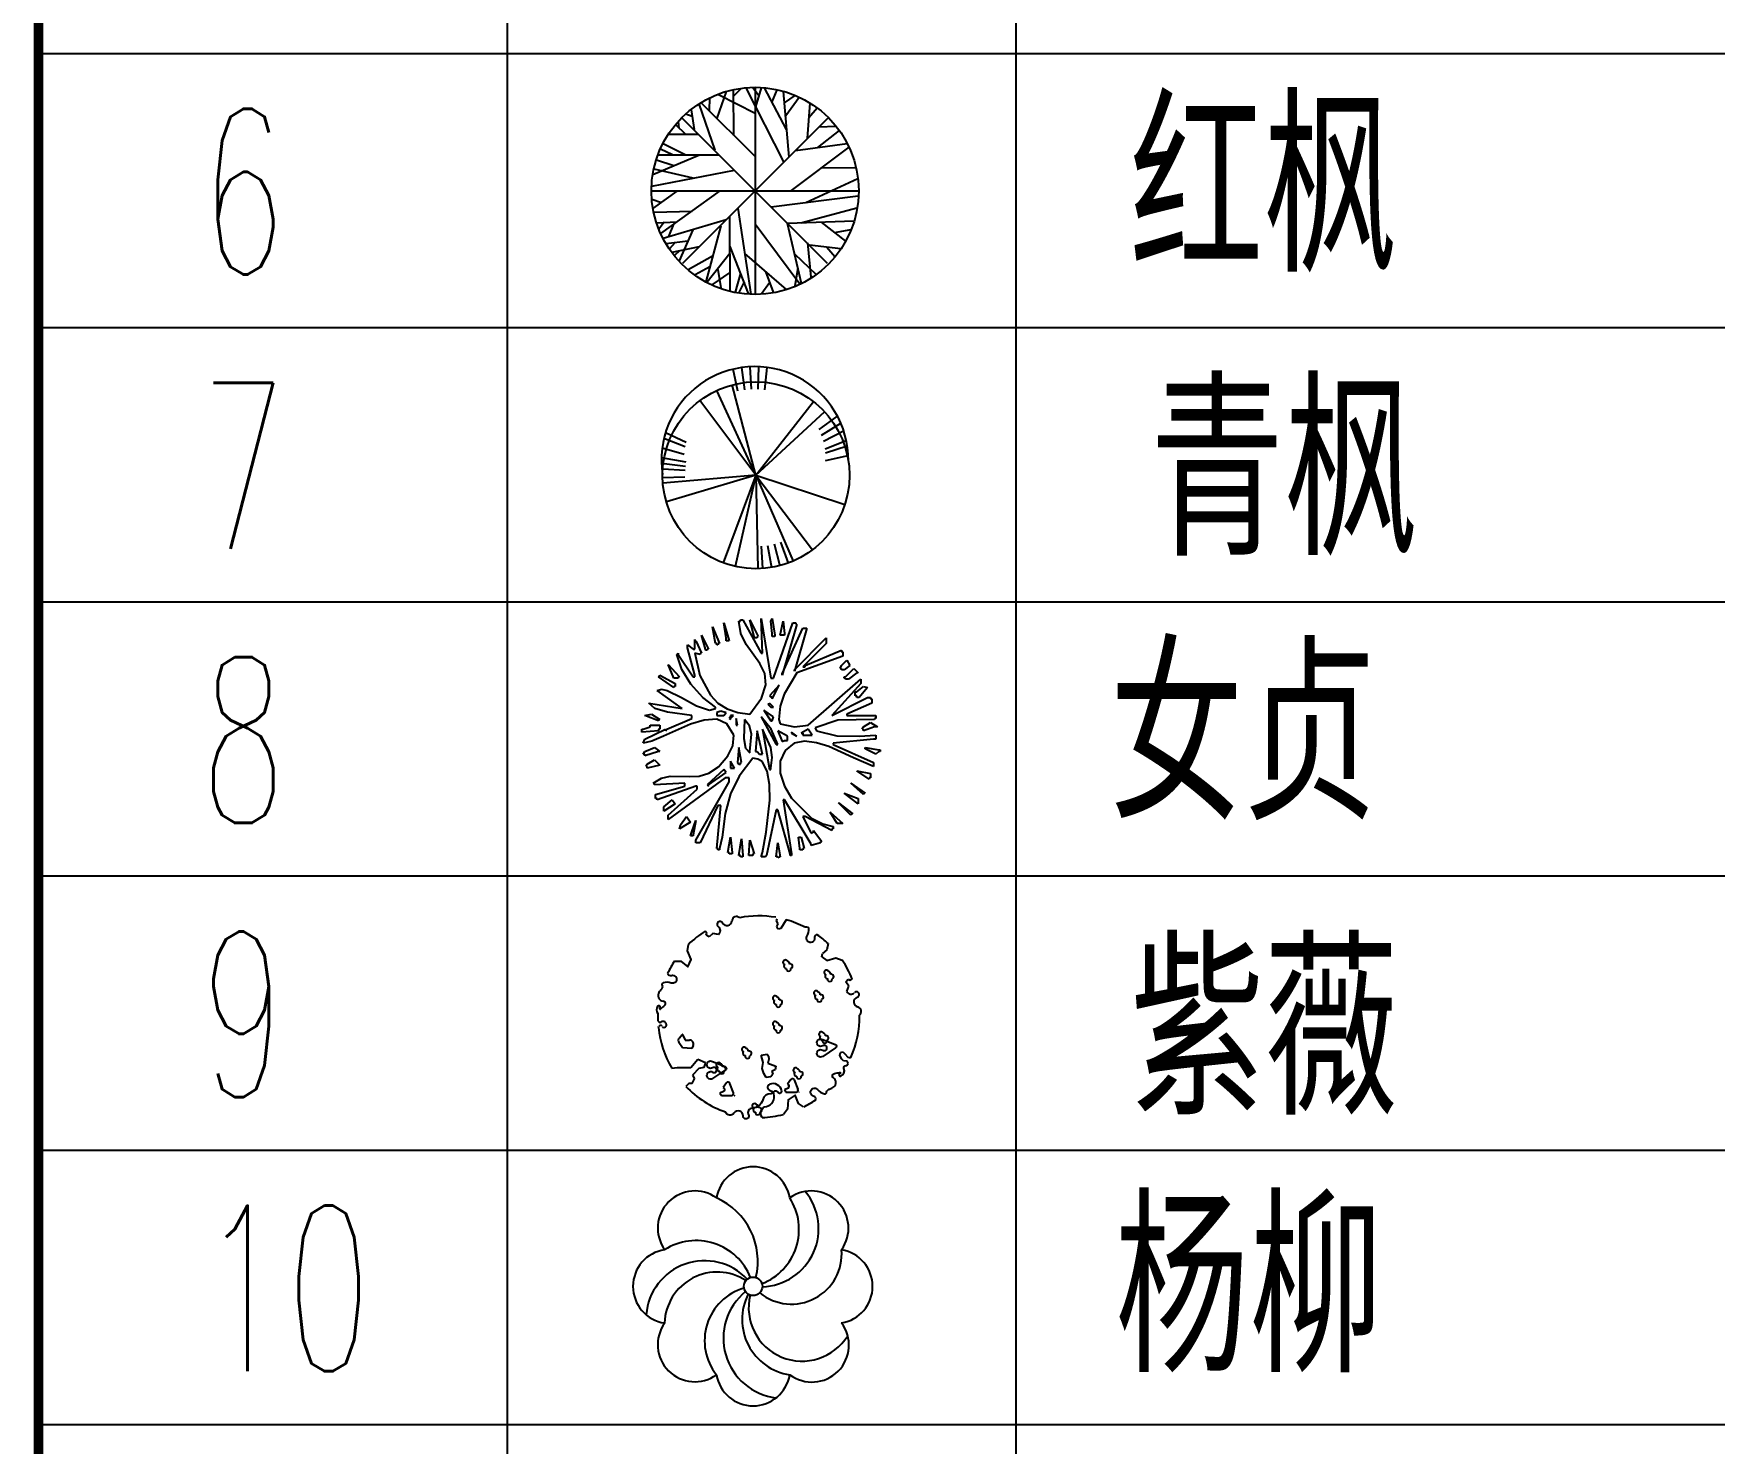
# Model space of a CAD drawing. Extents: x 1035948 to 1665131, y -158296 to 142149.
# Drawn here: x 1553564 to 1570210, y -54641 to -40673 of the extents above; entities that cross this region are included whole.
import ezdxf

# ---------------------------------------------------------------- set-up
doc = ezdxf.new("R2010")
doc.units = 0
doc.header["$LTSCALE"] = 200
doc.header["$MEASUREMENT"] = 0
for name, color, linetype in [('TXT', 3, 'CONTINUOUS'), ('杨柳', 7, 'CONTINUOUS'), ('紫薇', 7, 'CONTINUOUS'), ('红枫', 7, 'CONTINUOUS'), ('青枫', 7, 'CONTINUOUS'), ('青桐', 7, 'CONTINUOUS')]:
    doc.layers.add(name, color=color, linetype=linetype)
doc.styles.add('_HZTCH', font='txt.shx', dxfattribs={"width": 0.8, "bigfont": 'hztxt.shx'})
doc.styles.add('_SIMPLEX', font='SIMPLEX.shx', dxfattribs={"width": 0.6})
doc.styles.add('DIM_FONT', font='SIMPLEX.shx', dxfattribs={"width": 0.8})
doc.styles.add('HZ', font='simplex.shx', dxfattribs={"bigfont": 'hztxt.shx'})
doc.styles.add('HZTXT', font='COMPLEX', dxfattribs={"width": 0.75, "bigfont": 'HZTXT'})

# ---------------------------------------------------------------- blocks, each defined once
blk = doc.blocks.new('ZW08')
at = {"layer": '红枫', "color": 1}
for p, q in [((-707, 1422), (-534, 1915)), ((-679, 1858), (-10, 1515)), ((-406, 1830), (-261, 1973)), ((-400, 1107), (-406, 1951)), ((-177, 1980), (514, 621)), ((68, 1830), (-55, 1987)), ((-9, 1990), (-9, -1812)), ((7, 1629), (107, 1980)), ((570, 1215), (163, 1980)), ((302, 1722), (397, 1944)), ((615, 707), (509, 1915)), ((-1181, 1579), (-1125, 1215)), ((-1042, 1687), (-746, 836)), ((-997, 1708), (-16, 728)), ((-847, 1565), (-841, 1794)), ((531, 1708), (726, 1837)), ((553, 1472), (799, 1808)), ((994, 1701), (949, 1057)), ((977, 1436), (1128, 1615)), ((-1460, 1300), (-1293, 1136)), ((-1399, 1243), (-1415, 1365)), ((1322, 1420), (-1339, -1242)), ((1322, -1242), (-1339, 1420)), ((-1282, 1501), (-1164, 1458)), ((1167, 1265), (1468, 1279)), ((-1694, 957), (-1282, 750)), ((-1588, 1129), (-1047, 1129)), ((732, 828), (1680, 957)), ((1139, 886), (1541, 1200)), ((-1031, 743), (-1884, 385)), ((-1817, 657), (-1499, 557)), ((-1784, 750), (-668, 750)), ((-1745, 864), (-1521, 757)), ((1713, 893), (654, 99)), ((-1901, 178), (-389, 471)), ((-1867, 492), (-1148, 328)), ((921, -123), (1875, 314)), ((1212, 514), (1836, 521)), ((-1910, 89), (1892, 89)), ((-1443, 85), (-1878, -230)), ((-1739, -695), (-651, 92)), ((-1901, -65), (-1728, -123)), ((-1862, -301), (-1164, -280)), ((-328, -230), (-88, -1803)), ((286, -201), (1881, -1)), ((827, -494), (1859, -223)), ((-1817, -494), (-1443, -480)), ((-1678, -487), (-1767, -609)), ((-1694, -780), (-540, -437)), ((-1505, -523), (-1600, -745)), ((-640, -552), (-913, -1581)), ((-478, -387), (-473, -1738)), ((-10, -516), (810, -1617)), ((581, -501), (838, -1603)), ((587, -501), (1808, -459)), ((1200, -487), (1652, -830)), ((1446, -673), (1753, -616)), ((-1243, -830), (-1639, -880)), ((-1482, -866), (-1577, -973)), ((-1148, -623), (-1404, -1195)), ((955, -866), (1016, -1495)), ((988, -902), (1563, -966)), ((-1036, -938), (-1533, -1038)), ((-1393, -1009), (-1488, -1095)), ((-791, -1109), (-1237, -1360)), ((-473, -1059), (-886, -1588)), ((-473, -930), (-133, -1796)), ((-205, -1059), (559, -1717)), ((715, -1066), (1111, -1445)), ((1306, -945), (1451, -1116)), ((-841, -1302), (-1109, -1452)), ((-473, -1410), (-802, -1631)), ((-690, -1352), (-640, -1688)), ((-278, -1417), (-372, -1767)), ((180, -1388), (325, -1767)), ((776, -1331), (721, -1653)), ((-211, -1581), (-306, -1774)), ((258, -1595), (113, -1796))]:
    blk.add_line(p, q, dxfattribs=at)
blk.add_circle((-9, 89), 1901, dxfattribs=at)
blk = doc.blocks.new('ZW34')
at = {"layer": '青枫', "color": 2}
for p, q in [((-325, 1495), (-411, 1898)), ((-200, 1519), (-254, 1928)), ((-79, 1531), (-101, 1942)), ((47, 1531), (58, 1943)), ((169, 1520), (211, 1929)), ((5, -50), (-434, 1608)), ((5, -50), (-1027, 1320)), ((5, -50), (-715, 1507)), ((5, -50), (1057, 1305)), ((5, -50), (1263, 1117)), ((1162, 788), (1500, 1032)), ((-1296, 470), (-1684, 625)), ((-1278, 554), (-1655, 731)), ((1205, 687), (1561, 906)), ((1241, 577), (1613, 766)), ((-1315, 333), (-1716, 450)), ((1271, 438), (1662, 588)), ((1280, 223), (1698, 312)), ((1281, 363), (1679, 491)), ((-1276, 189), (-1730, 273)), ((-1288, 113), (-1729, 169)), ((-1295, 36), (-1706, 63)), ((-1297, -86), (-1709, -98)), ((5, -50), (-1704, -194)), ((5, -50), (-1639, -535)), ((5, -50), (-594, -1656)), ((5, -50), (-379, -1721)), ((5, -50), (684, -1625)), ((5, -50), (38, -1764)), ((5, -50), (1040, -1417)), ((5, -50), (1634, -586)), ((98, -1350), (127, -1760)), ((219, -1335), (287, -1741)), ((336, -1310), (440, -1709)), ((452, -1274), (593, -1661))]:
    blk.add_line(p, q, dxfattribs=at)
at = {"layer": '青枫', "color": 3}
blk.add_circle((5, -50), 1715, dxfattribs=at)
blk.add_arc((-15, 229), 1715, 359.5941, 188.9438, dxfattribs=at)
at = {"layer": '青枫', "style": 'DIM_FONT', "width": 0.8, "flags": 9}
for tag, p, height, rotation in [('XSIZE', (-75, -170), 0.35, 91.8763), ('YSIZE', (-75, -170), 0.35, 91.8763), ('XSIZE', (5, -50), 1.72, 127.9355), ('YSIZE', (16, -5), 1, 18.0893), ('XSIZE', (16, -5), 1, 18.0893)]:
    blk.add_attdef(tag, p, '', height=height, rotation=rotation, dxfattribs=at)
at = {"layer": '青枫', "style": 'HZ', "flags": 9}
for tag in ['XSIZE', 'YSIZE']:
    blk.add_attdef(tag, (-51, -53), '', height=1.72, rotation=127.9355, dxfattribs=at)
blk = doc.blocks.new('ZW09')
at = {"layer": '青桐', "color": 3, "linetype": 'Continuous'}
for p, q in [((26, 2177), (201, 1087)), ((48, 1544), (26, 2177)), ((201, 2131), (224, 2177)), ((224, 2177), (277, 1872)), ((-996, 1620), (-1072, 1872)), ((-1072, 1872), (-943, 1620)), ((-813, 1719), (-866, 2024)), ((-866, 2024), (-737, 1719)), ((-615, 1826), (-661, 2101)), ((-661, 2101), (-562, 1773)), ((-386, 2131), (-356, 2131)), ((-348, 1902), (-386, 2131)), ((-356, 2154), (-310, 2154)), ((-356, 2131), (-356, 2154)), ((-249, 1704), (-348, 1902)), ((-310, 2154), (26, 1544)), ((-104, 1849), (-181, 2154)), ((-181, 2154), (-28, 1849)), ((224, 1902), (201, 2131)), ((224, 1849), (224, 1902)), ((254, 1087), (605, 2101)), ((277, 1872), (277, 1849)), ((376, 1872), (429, 2131)), ((452, 1872), (376, 1872)), ((681, 2078), (407, 1140)), ((407, 1163), (788, 2002)), ((429, 2131), (452, 1902)), ((452, 1902), (452, 1872)), ((605, 2101), (658, 2101)), ((864, 2002), (635, 1216)), ((658, 2101), (658, 2078)), ((658, 2078), (681, 2078)), ((788, 2002), (864, 2002)), ((-1522, 1521), (-1499, 1544)), ((-1499, 1544), (-1499, 1521)), ((-1324, 1697), (-1225, 1620)), ((-1324, 1643), (-1324, 1697)), ((-1194, 1140), (-1324, 1643)), ((-1225, 1620), (-1194, 1620)), ((-1194, 1796), (-1194, 1773)), ((-1194, 1643), (-1194, 1796)), ((-1194, 1773), (-1171, 1773)), ((-1194, 1620), (-1194, 1643)), ((-1194, 1544), (-1103, 1133)), ((-1095, 1521), (-1194, 1544)), ((-1171, 1773), (-1072, 1544)), ((-1095, 1544), (-1095, 1521)), ((-1072, 1544), (-1095, 1544)), ((-996, 1598), (-996, 1620)), ((-966, 1598), (-996, 1598)), ((-966, 1620), (-966, 1598)), ((-943, 1620), (-966, 1620)), ((-790, 1719), (-813, 1719)), ((-790, 1697), (-790, 1719)), ((-767, 1697), (-790, 1697)), ((-767, 1719), (-767, 1697)), ((-737, 1719), (-767, 1719)), ((-615, 1773), (-615, 1826)), ((-562, 1773), (-615, 1773)), ((2, 1354), (-249, 1704)), ((-104, 1826), (-104, 1849)), ((-51, 1826), (-104, 1826)), ((-51, 1849), (-51, 1826)), ((-28, 1849), (-51, 1849)), ((26, 1544), (48, 1544)), ((277, 1849), (224, 1849)), ((635, 1239), (1215, 1826)), ((1215, 1719), (788, 1293)), ((833, 1316), (1497, 1598)), ((1215, 1826), (1215, 1719)), ((1497, 1598), (1497, 1567)), ((1497, 1567), (1520, 1567)), ((1520, 1567), (1520, 1491)), ((-1576, 1087), (-1682, 1338)), ((-1682, 1338), (-1476, 1110)), ((-1431, 1247), (-1522, 1521)), ((-1499, 1521), (-1225, 1110)), ((-1263, 972), (-1431, 1247)), ((94, 1171), (2, 1354)), ((635, 1216), (635, 1239)), ((1520, 1491), (681, 1186)), ((788, 1293), (833, 1293)), ((833, 1293), (833, 1316)), ((1474, 1262), (1497, 1316)), ((1497, 1262), (1474, 1262)), ((1497, 1316), (1596, 1415)), ((1497, 1239), (1497, 1262)), ((1550, 1239), (1497, 1239)), ((1649, 1316), (1550, 1239)), ((1573, 1110), (1725, 1262)), ((1596, 1415), (1649, 1316)), ((1725, 1262), (1802, 1186)), ((-1858, 1110), (-1834, 1140)), ((-1576, 911), (-1858, 1110)), ((-1834, 1140), (-1552, 988)), ((-1499, 1087), (-1576, 1087)), ((-1576, 934), (-1576, 911)), ((-1552, 934), (-1576, 934)), ((-1552, 988), (-1552, 934)), ((-1499, 1110), (-1499, 1087)), ((-1476, 1110), (-1499, 1110)), ((-1042, 728), (-1263, 972)), ((-1225, 1110), (-1194, 1110)), ((-1194, 1110), (-1194, 1140)), ((-1103, 1133), (-904, 774)), ((33, 721), (109, 965)), ((109, 965), (94, 1171)), ((353, 957), (178, 759)), ((201, 1087), (254, 1087)), ((224, 706), (353, 957)), ((407, 1140), (407, 1163)), ((681, 1186), (445, 789)), ((887, 225), (1855, 1064)), ((1855, 988), (1321, 401)), ((1550, 1110), (1573, 1110)), ((1550, 1087), (1550, 1110)), ((1573, 1087), (1550, 1087)), ((1573, 1064), (1573, 1087)), ((1626, 1064), (1573, 1064)), ((1779, 1186), (1626, 1064)), ((1802, 1186), (1779, 1186)), ((1779, 835), (1901, 934)), ((1855, 1064), (1855, 988)), ((1901, 934), (1977, 911)), ((-2033, 629), (-1423, 530)), ((-1926, 530), (-2033, 629)), ((-1880, 858), (-1804, 881)), ((-1423, 530), (-1880, 858)), ((-1804, 881), (-1697, 858)), ((-1697, 858), (-1438, 728)), ((-1438, 728), (-1164, 576)), ((-813, 553), (-1042, 728)), ((-904, 774), (-767, 629)), ((-767, 629), (-600, 523)), ((-181, 424), (33, 721)), ((178, 759), (224, 728)), ((254, 553), (178, 629)), ((178, 629), (178, 607)), ((224, 728), (224, 706)), ((445, 789), (376, 569)), ((1321, 401), (1977, 728)), ((2053, 629), (1596, 424)), ((1748, 835), (1779, 835)), ((1748, 759), (1748, 835)), ((1779, 759), (1748, 759)), ((1779, 728), (1779, 759)), ((1824, 728), (1779, 728)), ((1977, 911), (1824, 728)), ((1977, 728), (2030, 728)), ((2030, 728), (2030, 706)), ((2030, 706), (2053, 706)), ((2053, 706), (2053, 629)), ((-2109, 401), (-1987, 424)), ((-1858, 302), (-2109, 401)), ((-1987, 424), (-1834, 324)), ((-1690, 462), (-1926, 530)), ((-1858, 324), (-1858, 302)), ((-1834, 324), (-1858, 324)), ((-1705, 149), (-1248, 347)), ((-1248, 401), (-1690, 462)), ((-1019, 317), (-1270, 241)), ((-1248, 347), (-1248, 401)), ((-1164, 576), (-920, 500)), ((-790, 332), (-1019, 317)), ((-920, 500), (-813, 530)), ((-813, 530), (-813, 553)), ((-714, 477), (-790, 454)), ((-790, 454), (-790, 401)), ((-790, 401), (-661, 401)), ((-607, 248), (-790, 332)), ((-638, 454), (-714, 477)), ((-661, 401), (-615, 454)), ((-615, 454), (-638, 454)), ((-600, 523), (-401, 454)), ((-539, 378), (-562, 347)), ((-562, 347), (-539, 324)), ((-485, 401), (-539, 401)), ((-539, 347), (-485, 401)), ((-539, 401), (-539, 378)), ((-539, 324), (-539, 347)), ((-409, 225), (-432, 347)), ((-432, 347), (-432, 248)), ((-401, 454), (-181, 424)), ((-280, 324), (-295, -19)), ((-188, 210), (-280, 324)), ((208, 149), (26, 378)), ((26, 378), (300, -133)), ((254, 378), (71, 500)), ((71, 500), (201, 302)), ((147, 607), (201, 553)), ((178, 607), (147, 607)), ((201, 553), (254, 553)), ((224, 302), (254, 378)), ((376, 569), (346, 324)), ((346, 324), (376, 248)), ((1428, 317), (1016, 172)), ((2106, 324), (1428, 317)), ((1596, 424), (1596, 401)), ((1596, 401), (1802, 401)), ((1802, 401), (2106, 401)), ((2106, 401), (2129, 401)), ((2106, 347), (2106, 324)), ((2129, 347), (2106, 347)), ((2129, 401), (2129, 347)), ((-2162, 149), (-2140, 149)), ((-2162, 96), (-2162, 149)), ((-1858, 119), (-2162, 96)), ((-2140, 149), (-2010, 195)), ((-2109, -34), (-1728, 149)), ((-2010, 195), (-2010, 225)), ((-2010, 225), (-1834, 225)), ((-1766, 20), (-1979, -72)), ((-1858, 149), (-1858, 119)), ((-1834, 149), (-1858, 149)), ((-1834, 225), (-1834, 149)), ((-1270, 241), (-1766, 20)), ((-1728, 119), (-1705, 149)), ((-1728, 149), (-1728, 119)), ((-478, 42), (-607, 248)), ((-493, -156), (-478, 42)), ((-432, 248), (-432, 225)), ((-432, 225), (-409, 225)), ((-150, 58), (-188, 210)), ((-181, -262), (-150, 58)), ((-51, 119), (-81, -262)), ((48, -308), (-51, 119)), ((201, -186), (48, 149)), ((48, 149), (178, -590)), ((201, 302), (224, 302)), ((330, -133), (208, 149)), ((506, 20), (330, 119)), ((330, 119), (407, -79)), ((376, 248), (635, 195)), ((506, -57), (506, 20)), ((681, 20), (582, 96)), ((582, 96), (582, 73)), ((582, 73), (681, 20)), ((635, 195), (887, 225)), ((887, 149), (757, 73)), ((757, 73), (788, 73)), ((788, 73), (788, 42)), ((788, 42), (963, 42)), ((963, 42), (887, 149)), ((1016, 172), (1039, 119)), ((1039, 119), (1413, 27)), ((1413, 27), (1824, 20)), ((1824, 20), (2129, 42)), ((1878, 149), (1901, 195)), ((1901, 149), (1878, 149)), ((1901, 195), (2030, 271)), ((2106, 195), (1901, 119)), ((1901, 119), (1901, 149)), ((2030, 271), (2160, 195)), ((2160, 195), (2106, 195)), ((2129, 42), (2129, -34)), ((-2140, -110), (-2109, -34)), ((-1979, -72), (-2140, -110)), ((-2140, -308), (-2109, -262)), ((-2109, -262), (-1934, -186)), ((-1858, -262), (-2109, -339)), ((-1934, -186), (-1834, -262)), ((-1834, -262), (-1858, -262)), ((-584, -339), (-493, -156)), ((-386, -186), (-409, -461)), ((-333, -461), (-386, -186)), ((-295, -19), (-264, -202)), ((-264, -202), (-181, -285)), ((-181, -285), (-181, -262)), ((-81, -262), (-51, -262)), ((-51, -262), (-5, -308)), ((224, -369), (201, -186)), ((300, -133), (330, -133)), ((467, -240), (376, -438)), ((407, -79), (452, -57)), ((452, -57), (506, -57)), ((628, -110), (467, -240)), ((818, -72), (628, -110)), ((1039, -103), (818, -72)), ((1268, -171), (1039, -103)), ((1718, -377), (1268, -171)), ((2084, -34), (1344, -110)), ((1344, -110), (1344, -133)), ((1344, -133), (2084, -461)), ((1931, -209), (1931, -186)), ((1931, -186), (2183, -232)), ((2129, -308), (1931, -209)), ((2129, -34), (2084, -34)), ((2183, -262), (2129, -308)), ((2183, -232), (2206, -232)), ((2206, -262), (2183, -262)), ((2206, -232), (2206, -262)), ((-2109, -308), (-2140, -308)), ((-2109, -339), (-2109, -308)), ((-2086, -537), (-2063, -491)), ((-2063, -537), (-2086, -537)), ((-2063, -491), (-1934, -415)), ((-1834, -514), (-2063, -568)), ((-2063, -568), (-2063, -537)), ((-1934, -415), (-1834, -514)), ((-661, -590), (-966, -872)), ((-935, -659), (-760, -544)), ((-760, -544), (-584, -339)), ((-615, -644), (-661, -590)), ((-463, -568), (-539, -438)), ((-539, -438), (-539, -537)), ((-539, -537), (-539, -568)), ((-539, -568), (-463, -568)), ((-409, -461), (-386, -491)), ((-386, -491), (-356, -491)), ((-127, -385), (-379, -712)), ((-356, -461), (-333, -461)), ((-356, -491), (-356, -461)), ((-36, -400), (-127, -385)), ((41, -445), (-36, -400)), ((-5, -308), (48, -308)), ((132, -621), (41, -445)), ((178, -590), (201, -590)), ((201, -568), (224, -369)), ((201, -590), (201, -568)), ((376, -438), (376, -659)), ((2084, -537), (1718, -377)), ((2007, -766), (1779, -613)), ((1779, -613), (2030, -667)), ((2084, -461), (2084, -537)), ((-1957, -842), (-1804, -750)), ((-1934, -842), (-1957, -842)), ((-1934, -872), (-1934, -842)), ((-1377, -842), (-1934, -872)), ((-1911, -1048), (-1377, -895)), ((-1171, -895), (-1880, -1147)), ((-1804, -750), (-1644, -712)), ((-638, -743), (-1682, -1505)), ((-1644, -712), (-1293, -720)), ((-1377, -895), (-1377, -842)), ((-1293, -720), (-1111, -712)), ((-1171, -1886), (-562, -819)), ((-1149, -895), (-1171, -895)), ((-1149, -949), (-1149, -895)), ((-1111, -712), (-935, -659)), ((-966, -872), (-943, -895)), ((-943, -872), (-615, -644)), ((-943, -895), (-943, -872)), ((-562, -743), (-638, -743)), ((-562, -819), (-562, -743)), ((-379, -712), (-539, -1040)), ((178, -865), (132, -621)), ((185, -1154), (178, -865)), ((376, -659), (452, -895)), ((452, -895), (582, -1116)), ((1901, -1048), (1672, -842)), ((1672, -842), (1931, -1025)), ((2007, -743), (2007, -766)), ((2030, -743), (2007, -743)), ((2030, -667), (2030, -743)), ((-1911, -1124), (-1911, -1048)), ((-1880, -1124), (-1911, -1124)), ((-1880, -1147), (-1880, -1124)), ((-1758, -1276), (-1606, -1147)), ((-1552, -1223), (-1758, -1353)), ((-1682, -1429), (-1149, -949)), ((-1606, -1147), (-1552, -1223)), ((-539, -1040), (-638, -1398)), ((117, -1741), (185, -1154)), ((429, -1147), (582, -2138)), ((452, -1147), (429, -1147)), ((940, -1963), (452, -1147)), ((582, -1116), (948, -1482)), ((1672, -1429), (1443, -1200)), ((1443, -1200), (1703, -1406)), ((1802, -1223), (1550, -1025)), ((1550, -1025), (1802, -1124)), ((1802, -1124), (1802, -1223)), ((1901, -1025), (1901, -1048)), ((1931, -1025), (1901, -1025)), ((-1758, -1353), (-1758, -1276)), ((-1682, -1505), (-1682, -1429)), ((-1453, -1604), (-1347, -1452)), ((-1347, -1452), (-1270, -1558)), ((-1248, -1734), (-1171, -1528)), ((-1171, -1528), (-1225, -1787)), ((-767, -1253), (-1095, -1939)), ((-790, -2039), (-714, -1253)), ((-714, -1253), (-767, -1253)), ((-638, -1398), (-691, -1833)), ((300, -1330), (125, -2168)), ((330, -1330), (300, -1330)), ((559, -2138), (330, -1330)), ((788, -1452), (811, -1505)), ((833, -1452), (788, -1452)), ((811, -1505), (940, -1756)), ((1321, -1711), (833, -1452)), ((948, -1482), (1154, -1589)), ((1421, -1581), (1291, -1375)), ((1291, -1375), (1520, -1581)), ((1672, -1406), (1672, -1429)), ((1703, -1406), (1672, -1406)), ((-1270, -1558), (-1476, -1680)), ((-1476, -1680), (-1453, -1604)), ((-1270, -1810), (-1248, -1734)), ((-1225, -1810), (-1270, -1810)), ((-1225, -1787), (-1225, -1810)), ((-691, -1833), (-737, -2039)), ((-584, -2115), (-539, -1833)), ((-539, -1833), (-508, -2115)), ((48, -2115), (117, -1741)), ((734, -2039), (711, -1833)), ((711, -1833), (757, -1833)), ((757, -1833), (811, -2039)), ((940, -1756), (986, -1734)), ((986, -1711), (1138, -1909)), ((986, -1734), (986, -1711)), ((1154, -1589), (1344, -1635)), ((1321, -1680), (1321, -1711)), ((1344, -1680), (1321, -1680)), ((1344, -1635), (1344, -1680)), ((1520, -1581), (1421, -1581)), ((-1171, -1939), (-1171, -1886)), ((-1095, -1939), (-1171, -1939)), ((-767, -2039), (-790, -2039)), ((-767, -2062), (-767, -2039)), ((-737, -2062), (-767, -2062)), ((-737, -2039), (-737, -2062)), ((-562, -2115), (-584, -2115)), ((-562, -2138), (-562, -2115)), ((-508, -2138), (-562, -2138)), ((-508, -2115), (-508, -2138)), ((-386, -2168), (-333, -1863)), ((-333, -1863), (-310, -2168)), ((-203, -2168), (-181, -1886)), ((-181, -1886), (-104, -2138)), ((-127, -2138), (-127, -2168)), ((-104, -2138), (-127, -2138)), ((26, -2191), (48, -2115)), ((300, -2191), (330, -1939)), ((330, -1939), (376, -2191)), ((559, -2168), (559, -2138)), ((582, -2138), (582, -2168)), ((734, -2062), (734, -2039)), ((788, -2062), (734, -2062)), ((788, -2039), (788, -2062)), ((811, -2039), (788, -2039)), ((1115, -1939), (940, -1985)), ((940, -1985), (940, -1963)), ((1115, -1909), (1115, -1939)), ((1138, -1909), (1115, -1909)), ((-356, -2168), (-386, -2168)), ((-356, -2191), (-356, -2168)), ((-310, -2191), (-356, -2191)), ((-310, -2168), (-310, -2191)), ((-127, -2168), (-203, -2168)), ((102, -2191), (26, -2191)), ((125, -2168), (102, -2191)), ((330, -2191), (300, -2191)), ((353, -2214), (330, -2191)), ((353, -2191), (353, -2214)), ((376, -2191), (353, -2191)), ((582, -2168), (559, -2168))]:
    blk.add_line(p, q, dxfattribs=at)
blk = doc.blocks.new('ZW13')
at = {"layer": '紫薇', "color": 3}
for p, q in [((-1033, 1582), (-1063, 1618)), ((-1046, 1548), (-1033, 1582)), ((-990, 1515), (-1046, 1548)), ((-924, 1578), (-990, 1515)), ((-822, 1560), (-924, 1578)), ((243, 1809), (253, 1845)), ((274, 1753), (243, 1809)), ((250, 1705), (274, 1753)), ((274, 1655), (250, 1705)), ((324, 1670), (274, 1655)), ((422, 1828), (324, 1670)), ((1517, 686), (1559, 736)), ((1568, 611), (1517, 686)), ((1559, 736), (1590, 717)), ((1590, 717), (1631, 741)), ((1532, 513), (1568, 611)), ((1404, -656), (1418, -610)), ((1418, -610), (1460, -598)), ((1460, -598), (1497, -635)), ((-1674, -896), (-1580, -884)), ((-1580, -884), (-1329, -883)), ((-1329, -883), (-1200, -731)), ((-1180, -902), (-1297, -1025)), ((-1200, -731), (-1060, -788)), ((-1091, -884), (-1180, -902)), ((-1060, -788), (-1091, -884)), ((-35, -659), (75, -637)), ((-4, -790), (-35, -659)), ((-17, -900), (-4, -790)), ((13, -991), (-17, -900)), ((75, -637), (95, -676)), ((105, -728), (84, -803)), ((84, -803), (229, -858)), ((95, -676), (105, -728)), ((216, -923), (158, -948)), ((229, -858), (216, -923)), ((1436, -724), (1404, -656)), ((1474, -759), (1436, -724)), ((1540, -768), (1474, -759)), ((1497, -635), (1551, -696)), ((1551, -696), (1600, -704)), ((-1364, -1174), (-1421, -1230)), ((-1302, -1175), (-1364, -1174)), ((-1302, -1175), (-1261, -1091)), ((-1297, -1025), (-1261, -1091)), ((-675, -1166), (-736, -1251)), ((-546, -1346), (-611, -1174)), ((52, -1068), (13, -991)), ((137, -1054), (52, -1068)), ((179, -1005), (137, -1054)), ((158, -948), (179, -1005)), ((-728, -1322), (-797, -1354)), ((-797, -1354), (-767, -1396)), ((-767, -1396), (-581, -1396)), ((-767, -1396), (-767, -1396)), ((-736, -1251), (-725, -1257))]:
    blk.add_line(p, q, dxfattribs=at)
at = {"layer": '紫薇', "color": 6}
for p, q in [((1075, 1145), (1086, 1208)), ((-1538, -337), (-1485, -277)), ((-1481, -278), (-1431, -379)), ((-1482, -524), (-1546, -426)), ((-1307, -535), (-1482, -524)), ((-1431, -379), (-1353, -379)), ((-1285, -480), (-1307, -535)), ((509, -1103), (448, -1188)), ((448, -1188), (459, -1194)), ((638, -1283), (573, -1112)), ((456, -1259), (387, -1292)), ((387, -1292), (417, -1333)), ((417, -1333), (417, -1333)), ((417, -1333), (603, -1333))]:
    blk.add_line(p, q, dxfattribs=at)
at = {"layer": '紫薇', "color": 3}
for points in [[(996, 1554, 0.458896), (940, 1494, -1.384087), (802, 1522, 0.154486), (834, 1666, 0.399915), (802, 1694, 0.046838), (770, 1690, -0.59472)], [(-1754, 851, 0.458896), (-1685, 807, -1.384087), (-1689, 666, 0.154486), (-1836, 672, 0.399915), (-1858, 637, 0.046838), (-1848, 606, -0.59472)], [(1091, -370), (1320, -458, -0.607385), (1327, -523), (1091, -680, -1.869813), (1091, -566, 1.869813), (1091, -484, -1.869813), (1091, -370, -3.299345)], [(-928, -774), (-699, -862, -0.607385), (-692, -927), (-928, -1084, -1.869813), (-928, -969, 1.869813), (-928, -888, -1.869813), (-928, -774, -3.299345)], [(1200, -1282, 0.03423), (1256, -1262, 0.063985), (1294, -1239, 0.500016), (1289, -1073, -0.670073), (1307, -992, 0.019354), (1401, -973, -1.005451), (1407, -997, 1.082377), (1421, -1042, 0.409629), (1480, -903, -0.56295), (1521, -849, 0.100146), (1533, -848, 0.066196)], [(-21, -1800, -0.54974), (57, -1596, 0.452185), (192, -1364, -0.925414), (266, -1332, 0.875639), (338, -1307, 0.465482), (118, -1191, 0.808244), (139, -1309, -0.987341), (138, -1363, 0.341272), (-9, -1474, -0.323697), (-201, -1629, 0.546166), (-271, -1751, -1.29929), (-368, -1773, 0.756879), (-537, -1718, -0.622428), (-692, -1698, -1.164409)], [(961, -1481, 0.458896), (923, -1408, -1.384087), (997, -1288, 0.154486), (1121, -1367, 0.399915), (1158, -1347, 0.046838), (1165, -1315, -0.59472)]]:
    blk.add_lwpolyline(points, format="xyb", dxfattribs=at)
for points in [[(-1627, 1070), (-1512, 1066), (-1383, 963), (-1319, 1100), (-1392, 1256), (-1373, 1376)], [(1189, 1391), (1165, 1279), (1086, 1208)], [(1075, 1145), (1165, 1083), (1331, 1128), (1446, 1088)], [(741, -1606), (644, -1546), (583, -1392), (459, -1479), (445, -1650), (369, -1744)]]:
    blk.add_lwpolyline(points, dxfattribs=at)
for centre, radius, start, end in [((-489, 1800), 86.7, 48.8054, 176.4026), ((-84, 49), 1850, 80.2804, 100.8372), ((-84, 49), 1850, 121.957, 134.1734), ((-795, 1744), 51.7, 27.9173, 237.5825), ((-868, 1630), 83.4, 303.0151, 57.5825), ((-668, 1812), 92.2, 207.9173, 356.4026), ((-84, 49), 1850, 62.488, 74.1006), ((-84, 49), 1850, 62.488, 63.9699), ((-84, 49), 1850, 46.511, 54.4587), ((-84, 49), 1850, 146.511, 154.4587), ((-84, 49), 1850, 21.957, 34.1734), ((-1825, 437), 104, 158.5919, 264.8551), ((-1761, 412), 173, 143.9475, 158.5919), ((-1546, 256), 438, 136.1057, 143.9475), ((-84, 49), 1850, 162.488, 163.9699), ((-1838, 289), 44.5, 309.5553, 84.8551), ((1609, 546), 83.4, 203.0151, 317.5825), ((1753, 318), 92.2, 107.9173, 256.4026), ((1709, 455), 51.7, 287.9173, 137.5825), ((-1848, 175), 108, 142.4288, 217.9242), ((-84, 49), 1850, 178.1396, 182.3727), ((-1915, 227), 23.2, 313.3673, 142.4288), ((-1890, 200), 12.7, 133.3673, 313.9902), ((-1021, -700), 1238, 129.5553, 133.9902), ((-84, 49), 1850, 336.1791, 0.8372), ((1711, 144), 86.7, 308.8054, 76.4026), ((-1808, 85), 168, 222.2525, 236.3782), ((-2163, -40), 263, 335.2731, 339.249), ((-84, 49), 1850, 186.1791, 210.7411), ((-1884, -145), 34.6, 31.2858, 159.249), ((-1891, -39), 18, 236.3782, 309.7518), ((-1838, -103), 64.9, 20.3451, 129.7518), ((-1819, -106), 41.5, 211.2858, 313.2681), ((-1826, -99), 51.6, 313.2681, 20.3451), ((-84, 49), 1850, 330.9986, 332.3727), ((1525, -778), 18, 26.3782, 33.1764), ((1391, -844), 168, 12.2525, 26.3782), ((1760, -913), 263, 125.2731, 127.4492), ((-84, 49), 1850, 223.7489, 250.8372), ((-645, -1187), 36.8, 20.6116, 144.353), ((-743, -1289), 36.8, 294.914, 60.505), ((-581, -1359), 36.8, 270, 20.6116), ((-531, -1393), 2.21, 270, 20.6116), ((-84, 49), 1850, 296.511, 304.4587), ((-84, 49), 1850, 312.488, 313.9699), ((-160, -1589), 42.9, 25.545, 262.4723), ((-142, -1658), 42.9, 138.3085, 269.9924), ((-100, -1709), 42.9, 169.0267, 9.3228), ((-127, -1613), 42.9, 349.4417, 82.4723), ((-70, -1661), 42.9, 286.5981, 110.4312), ((-84, 49), 1850, 271.957, 284.1734)]:
    blk.add_arc(centre, radius, start, end, dxfattribs=at)
at = {"layer": '紫薇', "color": 6}
for centre, radius, start, end in [((405, 1047), 42.9, 25.545, 262.4723), ((423, 978), 42.9, 138.3085, 269.9924), ((466, 927), 42.9, 169.0267, 9.3228), ((438, 1023), 42.9, 349.4417, 82.4723), ((496, 975), 42.9, 286.5981, 110.4312), ((1160, 859), 42.9, 25.545, 262.4723), ((1178, 790), 42.9, 138.3085, 269.9924), ((1220, 739), 42.9, 169.0267, 9.3228), ((1193, 835), 42.9, 349.4417, 82.4723), ((1250, 787), 42.9, 286.5981, 110.4312), ((217, 388), 42.9, 25.545, 262.4723), ((235, 319), 42.9, 138.3085, 269.9924), ((250, 364), 42.9, 349.4417, 82.4723), ((307, 316), 42.9, 286.5981, 110.4312), ((971, 482), 42.9, 25.545, 262.4723), ((989, 413), 42.9, 138.3085, 269.9924), ((1031, 362), 42.9, 169.0267, 9.3228), ((1004, 458), 42.9, 349.4417, 82.4723), ((1061, 410), 42.9, 286.5981, 110.4312), ((277, 268), 42.9, 169.0267, 9.3228), ((-1483, -279), 2.21, 26.4023, 137.9903), ((217, -82), 42.9, 25.545, 262.4723), ((235, -152), 42.9, 138.3085, 269.9924), ((277, -203), 42.9, 169.0267, 9.3228), ((250, -106), 42.9, 349.4417, 82.4723), ((307, -155), 42.9, 286.5981, 110.4312), ((1065, -271), 42.9, 25.545, 262.4723), ((1098, -295), 42.9, 349.4417, 82.4723), ((1156, -343), 42.9, 286.5981, 110.4312), ((-1484, -386), 73.6, 137.9903, 212.6767), ((-1353, -452), 73.6, 338.152, 90), ((-349, -553), 42.9, 25.545, 262.4723), ((-331, -622), 42.9, 138.3085, 269.9924), ((-316, -577), 42.9, 349.4417, 82.4723), ((-258, -625), 42.9, 286.5981, 110.4312), ((1083, -340), 42.9, 138.3085, 269.9924), ((1125, -391), 42.9, 169.0267, 9.3228), ((-820, -836), 42.9, 25.545, 262.4723), ((-802, -905), 42.9, 138.3085, 269.9924), ((-787, -860), 42.9, 349.4417, 82.4723), ((-730, -908), 42.9, 286.5981, 110.4312), ((-289, -673), 42.9, 169.0267, 9.3228), ((594, -930), 42.9, 25.545, 262.4723), ((627, -954), 42.9, 349.4417, 82.4723), ((-760, -956), 42.9, 169.0267, 9.3228), ((441, -1226), 36.8, 294.914, 60.505), ((539, -1125), 36.8, 20.6116, 144.353), ((612, -999), 42.9, 138.3085, 269.9924), ((654, -1050), 42.9, 169.0267, 9.3228), ((684, -1002), 42.9, 286.5981, 110.4312), ((603, -1296), 36.8, 270, 20.6116), ((653, -1331), 2.21, 270, 20.6116)]:
    blk.add_arc(centre, radius, start, end, dxfattribs=at)
at = {"layer": '紫薇', "color": 6, "style": 'HZTXT', "oblique": -180, "text_generation_flag": 4, "width": 0.75, "flags": 9}
for tag in ['YSIZE', 'XSIZE']:
    blk.add_attdef(tag, (-67, 18), '', height=0.433, rotation=180, dxfattribs=at)
blk = doc.blocks.new('ZW17')
at = {"layer": '杨柳', "color": 3}
blk.add_circle((26, 180, 4500), 170, dxfattribs=at)
for centre, radius, start, end in [((26, 1692, 4500), 681, 9.3989, 170.6011), ((-1042, 1249, 4500), 681, 54.3989, 215.6011), ((161, 1239, 4500), 1067, 271.8748, 39.7194), ((1095, 1249, 4500), 681, 324.3989, 125.6011), ((-1157, 641, 4500), 1269, 346.3996, 66.2675), ((-200, 1225, 4500), 1068, 291.3429, 32.7691), ((-1019, -49, 4500), 1070, 21.4574, 122.6403), ((-1498, 180, 4500), 679, 98.3264, 261.6736), ((-863, -425, 4500), 1075, 43.3144, 175.4759), ((730, 777, 4500), 922, 230.8438, 4.7177), ((1537, 180, 4500), 681, 279.3989, 80.6011), ((-634, -520, 4500), 963, 56.8098, 178.3062), ((141, -818, 4500), 1005, 106.2578, 218.4346), ((581, -771, 4500), 1101, 129.1067, 263.1332), ((849, -429, 4500), 1024, 153.002, 261.5029), ((925, -211, 4500), 981, 166.4237, 328.3832), ((-1042, -888, 4500), 681, 144.3989, 305.6011), ((1104, -897, 4500), 679, 233.3264, 36.6736), ((26, -1331, 4500), 681, 189.3989, 350.6011)]:
    blk.add_arc(centre, radius, start, end, dxfattribs=at)

msp = doc.modelspace()

# ---------------------------------------------------------------- linework, layer by layer
at = {"layer": 'TXT'}
for p, q in [((1558256.0912, -100631.2895), (1558256.0912, -21855.22612)), ((1563293.10891, -100631.2895), (1563293.10891, -21855.22612)), ((1553612.29314, -40870.13797), (1614108.44431, -40870.13797)), ((1553612.29314, -43586.55395), (1614108.44431, -43586.55395)), ((1553612.29314, -46302.96992), (1614108.44431, -46302.96992)), ((1553612.29314, -49019.3859), (1614108.44431, -49019.3859)), ((1553612.29314, -51735.80188), (1614108.44431, -51735.80188)), ((1553612.29314, -54452.21786), (1614108.44431, -54452.21786))]:
    msp.add_line(p, q, dxfattribs=at)
at = {"layer": 'TXT', "const_width": 97.2}
msp.add_lwpolyline([(1553612.29314, -100631.2895), (1553612.29314, -21855.22612)], dxfattribs=at)

# ---------------------------------------------------------------- block references
at = {"layer": '杨柳', "ltscale": 20, "xscale": 0.5400000000372529, "yscale": 0.5400000000008731, "zscale": 0.5399999999999999}
msp.add_blockref('ZW17', (1560675.304, -53182.50367), dxfattribs=at)
at = {"layer": '紫薇', "ltscale": 20, "xscale": 0.5400000000372529, "yscale": 0.5400000000008731, "zscale": 0.5399999999999999}
msp.add_blockref('ZW13', (1560789.71697, -50440.13897), dxfattribs=at)
at = {"layer": '红枫', "ltscale": 20, "xscale": 0.5400000000372529, "yscale": 0.5400000000008731, "zscale": 0.5399999999999999}
msp.add_blockref('ZW08', (1560713.91586, -42280.13051), dxfattribs=at)
at = {"layer": '青枫', "ltscale": 20, "xscale": 0.5400000000372529, "yscale": 0.5400000000008731, "zscale": 0.5399999999999999}
msp.add_blockref('ZW34', (1560715.1416, -45022.57208), dxfattribs=at)
at = {"layer": '青桐', "ltscale": 20, "xscale": 0.5400000000372529, "yscale": 0.5400000000008731, "zscale": 0.5399999999999999}
msp.add_blockref('ZW09', (1560755.8054, -47645.43841), dxfattribs=at)

# ---------------------------------------------------------------- texts
at = {"layer": 'TXT', "ltscale": 20, "style": '_HZTCH', "width": 0.8}
for s, p in [('红枫', (1564416.64219, -43033.98509)), ('青枫', (1564621.62951, -45841.33769)), ('女贞', (1564219.45232, -48463.1004)), ('紫薇', (1564425.30964, -51382.42039)), ('杨柳', (1564273.56618, -53937.03759))]:
    msp.add_text(s, height=1658.88, dxfattribs=at).set_placement(p)
at = {"layer": 'TXT', "style": '_SIMPLEX', "width": 0.6}
for s, p in [('6', (1555218.48841, -43060.86741)), ('7', (1555218.48841, -45777.28339)), ('8', (1555218.48841, -48493.69937)), ('9', (1555218.48841, -51210.11535)), ('10', (1555218.48841, -53926.53133))]:
    msp.add_text(s, height=1642.2912, dxfattribs=at).set_placement(p)

doc.saveas('drawing.dxf')
